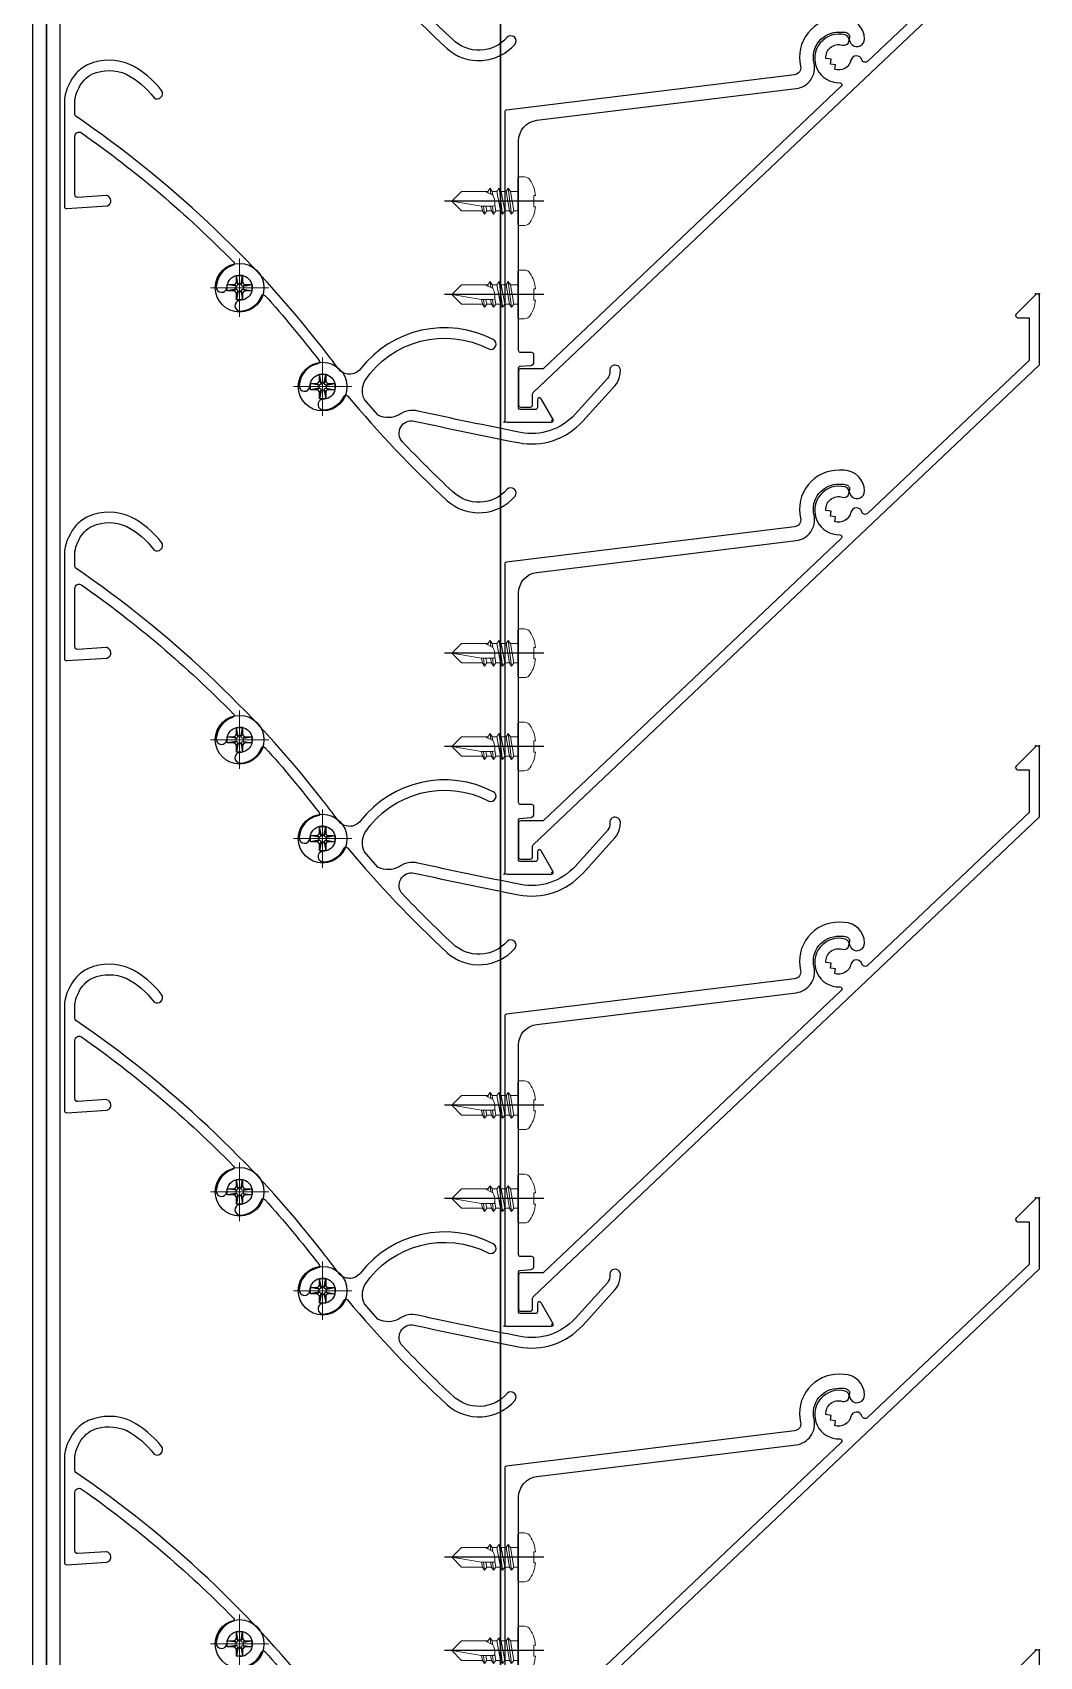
# Model space of a CAD drawing. Header units: millimetres. Extents: x 2519235 to 7246330, y 25937 to 201821.
# Drawn here: x 2752644.2 to 2752789, y 149549.7 to 149783.2 of the extents above; entities that cross this region are included whole.
import ezdxf

# ---------------------------------------------------------------- set-up
doc = ezdxf.new("R2010")
doc.units = ezdxf.units.MM
doc.set_wipeout_variables(frame=1)
doc.linetypes.add('CENTER', pattern=[50.800000000000004, 31.75, -6.35, 6.35, -6.35])
for name, color, linetype in [('010 - ASPG_ACCESSORIES_MAIN_COLOR_1', 7, 'Continuous'), ('010 - ASPG_EXTR_DEF_SUB', 7, 'Continuous'), ('010 - ASPG_EXTR_MAIN_COLOR_2', 7, 'Continuous'), ('010 - ASPG_FRAMING_MAIN_COLOR_2', 7, 'Continuous'), ('010 - ASPG_FRAMING_SUB_COLOR_2', 7, 'Continuous'), ('010 - ASPG_FRAMING_WIPEOUT_', 7, 'Continuous'), ('BOLT & SCREW', 7, 'Continuous'), ('Center Line', 7, 'CENTER')]:
    doc.layers.add(name, color=color, linetype=linetype)
doc.layers.add('12-GRID', color=7, linetype='CENTER', lineweight=13)
doc.layers.add('SCREW', color=7, linetype='Continuous', lineweight=5)

# ---------------------------------------------------------------- blocks, each defined once
blk = doc.blocks.new('PZG35-9D5')
at = {"layer": 'Center Line', "color": 7}
blk.add_line((1.4210854715202e-14, 3.733653355866409), (1.4210854715202e-14, -10.53404386090006), dxfattribs=at)
at = {"layer": 'SCREW', "color": 7}
for p, q in [((-1.399999999999963, 2.842170943040401e-14), (-1.399999999999963, -1.090192378864657)), ((1.399999999999991, 0), (1.399999999999991, -0.5901923788647139)), ((-1.850000000000009, -1.399999999999977), (1.850000000000037, -0.8999999999999773)), ((-1.850000000000009, -1.399999999999977), (-1.399999999999963, -1.090192378864685)), ((-1.850000000000009, -1.399999999999977), (-1.399999999999963, -1.709807621135297)), ((-1.850000000000009, -2.699999999999989), (1.850000000000037, -2.199999999999989)), ((-1.399999999999963, -1.090192378864685), (1.399999999999991, -0.5901923788646855)), ((-1.399999999999963, -1.709807621135297), (1.399999999999991, -1.209807621135297)), ((-1.399999999999963, -1.709807621135269), (-1.399999999999963, -2.390192378864697)), ((-1.399999999999963, -2.390192378864697), (1.399999999999991, -1.890192378864697)), ((1.850000000000037, -0.8999999999999773), (1.399999999999991, -0.5901923788646855)), ((1.850000000000037, -0.8999999999999773), (1.399999999999991, -1.209807621135297)), ((1.399999999999991, -1.209807621135269), (1.399999999999991, -1.890192378864725)), ((1.850000000000037, -2.199999999999989), (1.399999999999991, -1.890192378864697)), ((1.850000000000037, -2.199999999999989), (1.399999999999991, -2.509807621135309)), ((-1.850000000000009, -2.699999999999989), (-1.399999999999963, -2.390192378864697)), ((-1.850000000000009, -2.699999999999989), (-1.399999999999963, -3.009807621135309)), ((-1.850000000000009, -4), (-1.399999999999963, -3.690192378864708)), ((-1.850000000000009, -4), (-0.9911470940920566, -3.883938796498938)), ((-1.850000000000009, -4), (-1.399999999999963, -4.30980762113532)), ((-1.399999999999963, -3.009807621135309), (1.399999999999991, -2.509807621135309)), ((-1.399999999999963, -3.009807621135309), (-1.399999999999963, -3.690192378864708)), ((-1.399999999999963, -3.690192378864708), (-0.8446989986695002, -3.591031485769975)), ((-1.399999999999963, -4.30980762113532), (-1.184865735341859, -4.271390788160659)), ((-1.399999999999963, -4.309807621135349), (-1.399999999999963, -8.099999999999966)), ((0.5619885887190463, -3.339837273736322), (1.399999999999991, -3.190192378864708)), ((0.7141825614195483, -3.653488843051434), (1.850000000000037, -3.5)), ((0.7141825614195483, -3.932275020881832), (1.399999999999991, -3.80980762113532)), ((0.7141825614195483, -4.612659778611231), (1.399999999999991, -4.49019237886472)), ((1.399999999999991, -2.50980762113528), (1.399999999999991, -3.190192378864708)), ((1.850000000000037, -3.5), (1.399999999999991, -3.190192378864708)), ((1.850000000000037, -3.5), (1.399999999999991, -3.80980762113532)), ((1.399999999999991, -3.809807621135349), (1.399999999999991, -4.490192378864691)), ((1.850000000000037, -4.800000000000011), (1.399999999999991, -4.49019237886472)), ((0.7141825614195483, -4.953488843051389), (1.850000000000037, -4.800000000000011)), ((0.7141825614195483, -5.232275020881843), (1.399999999999991, -5.109807621135332)), ((1.850000000000037, -4.800000000000011), (1.399999999999991, -5.109807621135332)), ((1.399999999999991, -5.109807621135332), (1.399999999999991, -8.099999999999966)), ((1.4210854715202e-14, -9.5), (-1.399999999999963, -8.099999999999966)), ((1.4210854715202e-14, -9.5), (1.399999999999991, -8.099999999999966))]:
    blk.add_line(p, q, dxfattribs=at)
blk.add_lwpolyline([(1.4210854715202e-14, -9.5), (0.7141825614195483, -5.232275020881843), (0.7141825614195483, -3.600899293750615, 0.4176573264866609), (0.4106596181599826, -3.300919979679151, 0.1081021898226624), (-0.8446989986694433, -3.591031485769975), (-1.399999999999991, -4.701675652739141)], format="xyb", dxfattribs=at)
blk = doc.blocks.new('*U2951')
at = {"layer": 'SCREW', "color": 7}
blk.add_lwpolyline([(3.026373332565058, 1.780836269555209, 0.09905967801670053), (0.7999999999999687, 2.546427498927414), (0.7999999999999687, 2.274284095813357), (-0.800000000000054, 2.274284095813357), (-0.800000000000054, 2.546427498927414, 0.09905967801670058), (-3.026373332565143, 1.780836269555209, 0.2665876613401604), (-3.500000000000043, 0.9556546004010897), (-3.500000000000043, 0.1999999999999886, 0.4142135623730938), (-3.300000000000054, 0), (3.299999999999997, 0, 0.4142135623731049), (3.499999999999986, 0.1999999999999886), (3.499999999999957, 0.9556546004010897, 0.2665876613401604)], format="xyb", close=True, dxfattribs=at)
blk.add_blockref('PZG35-9D5', (-1.4210854715202e-14, 0), dxfattribs=at)
blk = doc.blocks.new('*U2950')
at = {"color": 7}
blk.add_point((0, 0), dxfattribs=at)
at = {"layer": '010 - ASPG_ACCESSORIES_MAIN_COLOR_1', "color": 7}
blk.add_lwpolyline([(-39.69999999902211, -0.5999999995172398, 0.4142135623731156), (-39.99999999883585, -0.8999999995638059), (-39.99999999883585, -7.366962144914214, 0.5773502691897371), (-39.65044321701862, -7.568778847059366), (-36.64260295056738, -5.832201459393036, 0.7673269879794871), (-36.78520590183325, -5.299999999645297), (-37.89999999874271, -5.299999999645297, -0.4142135623735732), (-38.19999999902211, -4.999999999656938), (-38.19999999902211, -2.799999999587089, -0.4142135623730951), (-37.99999999883585, -2.59999999951724), (-32.18326623388566, -2.59999999951724, -0.3888787318530097), (-31.98402729420923, -2.782568851142787), (-31.8474567013327, -4.343577870872468, 0.3888787318530089), (-31.34935935237445, -4.799999999528882), (-30.29999999911524, -4.799999999528882, 0.4142135623732408), (-29.99999999883585, -4.499999999540523), (-29.99999999883585, -2.899999999505599, -0.4142135623731785), (-29.69999999902211, -2.59999999951724), (0.4107479506637901, -2.59999999951724, -0.3789692262628873), (3.38851808081381, -5.235465979035143), (7.952927200356498, -42.5207682372482, 0.4465929586642906), (11.6177961837966, -45.07649022702281, -0.4898018444424612), (16.07846395508386, -48.68238816667036), (16.06490363762714, -49.36225294566866, -0.1824796859550777), (15.80227640201338, -50.01801436272836, -0.2679491924113072), (15.32539491611533, -50.16829426406803, 1.122114645179816), (15.09990952932276, -52.3421093734276, 0.4050039718497206), (18.0645059288945, -49.40213623346681), (18.07806624681689, -48.72227145435209, 0.4898054953707174), (11.15966573380865, -43.12966807454978, -0.4465970485362636), (9.938031048281118, -42.27776159492242), (4.866356541635469, -0.8481197821154633, 0.3641755342157969), (4.570876519894227, -0.5999999995172398)], format="xyb", close=True, dxfattribs=at)
at = {"layer": '010 - ASPG_EXTR_DEF_SUB', "color": 7}
for p in [(-39.99999999883585, -0.4999999995172402), (43.44495566345738, -76.89999999944341), (43.44495566345738, -77.49999999954052)]:
    blk.add_point(p, dxfattribs=at)
at = {"layer": '010 - ASPG_EXTR_MAIN_COLOR_2', "color": 7}
blk.add_lwpolyline([(11.37409105408005, -48.15170148877115), (11.47245816211216, -47.43577758665815), (12.17779493960552, -47.55667202338264), (12.29266474000178, -46.78670596401826, -0.5355375090189683), (14.1918134491425, -49.16870282323253, 0.9915718169393263), (15.66379558271728, -49.57599316951273, 1.157025413028558), (8.792231505503878, -48.77291728999153, -0.6885576205791355), (8.274611146422103, -48.98797988444021), (-17.14292736421339, -22.16859813180672), (-32.34153279638849, -6.131750148785431), (-32.34153279638849, -2.899999981694054, 0.4143115081626392), (-32.64163311407901, -2.59999999951724), (-37.54163311352022, -2.59999999951724, 0.4141156188887998), (-37.84153278893791, -2.899999981635847), (-37.84153278893791, -4.299999988411218, 0.4142135623731781), (-37.54153279098682, -4.599999986478724), (-35.98884801496752, -4.599999986478724, -0.205894629290155), (-35.77110154624097, -4.693635078269653), (33.22969053988345, -77.49999999954052), (43.14495566324331, -77.49999999954052, 0.6681786376628355), (43.35708769806661, -76.98786796536915), (40.5215537941549, -74.1523340573247, 0.6681786381757795), (40.00942175951786, -74.36446609156592), (40.00942175951786, -75.99999999802712), (33.87471885257401, -75.99999999802712), (11.86384030175395, -52.7751643466243, -0.5583539238224016), (12.08261241135187, -51.95244935475676, 0.7662751832817146), (12.03674733010121, -50.39291741001107, -0.4385828234445206), (10.70630855322815, -48.05207626283555)], format="xyb", close=True, dxfattribs=at)
at = {"layer": 'SCREW', "color": 7, "rotation": 180}
for p in [(-21.64901723782532, -2.499999999924694), (-8.237076249206439, -2.499999999924694)]:
    blk.add_blockref('*U2951', p, dxfattribs=at)
blk = doc.blocks.new('*U1454')
at = {"color": 7}
blk.add_wipeout([(1742.2999999996312, 4.000000002293291), (60.00000000297587, 3.9999999999995453), (60.00000000297587, 69.29999999999927), (1742.2999999996312, 69.30000000229302)], dxfattribs=at).dxf.layer = '010 - ASPG_FRAMING_WIPEOUT_'
at = {"layer": '010 - ASPG_FRAMING_MAIN_COLOR_2', "color": 7}
blk.add_lwpolyline([(1712.300000000795, 69.3000000022934), (90.00000000181171, 69.3), (90.00000000181171, 6), (1712.300000000795, 6.000000002293401)], close=True, dxfattribs=at)
at = {"layer": '010 - ASPG_FRAMING_SUB_COLOR_2', "color": 7}
for points in [[(1742.299999999631, 4.000000002293401), (60.00000000297587, 4), (60.00000000297587, 69.3), (1742.299999999631, 69.3000000022934)], [(60.00000000297587, 2.000000000715772), (60.00000000297587, 4), (1742.299999999631, 4.000000002293401), (1742.299999999631, 2.000000003009173)]]:
    blk.add_lwpolyline(points, close=True, dxfattribs=at)
at = {"color": 7, "xscale": -1, "rotation": 180}
for p in [(1270.000000001804, 69.3), (1335.000000001804, 69.3), (1400.000000001804, 69.3), (1465.000000001804, 69.3), (1530.000000001804, 69.3)]:
    blk.add_blockref('*U2950', p, dxfattribs=at)
blk = doc.blocks.new('*U2952')
at = {"layer": '12-GRID', "color": 7, "linetype": 'CENTER'}
for p, q in [((5.684341886080801e-14, -6.200000000000029), (5.684341886080801e-14, 2.200000000000029)), ((-4.199999999999973, -2), (4.200000000000085, -2))]:
    blk.add_line(p, q, dxfattribs=at)
at = {"layer": 'BOLT & SCREW', "color": 7}
for p, q in [((-0.553537628269381, -1.771128018217196), (-1.767499999999847, -1.558125000000442)), ((-0.553537628269381, -2.228871981782805), (-1.767500000000483, -2.441875000000354)), ((-0.4577439635652332, -1.771128018217196), (-0.8837500000000146, -1.558125000000442)), ((-0.4577439635652332, -2.228871981782805), (-0.8837500000000146, -2.441875000000354)), ((-0.2288719817826677, -1.446462371730204), (-0.4418749999998197, -0.2325000000002947)), ((-0.2288719817826677, -1.542256036434869), (-0.4418749999998197, -1.116250000000048)), ((0.2288719817822642, -1.446462371730562), (0.4418749999996946, -0.2324999999999764)), ((0.2288719817822642, -1.542256036434869), (0.4418749999996946, -1.116250000000048)), ((0.4577439635647103, -1.771128018217196), (0.8837499999994917, -1.558125000000442)), ((0.4577439635647103, -2.228871981782805), (0.8837500000001283, -2.441874999999877)), ((0.5535376282692559, -1.771128018217196), (1.767500000000001, -1.558125000000124)), ((0.5535376282692559, -2.228871981782805), (1.767500000000001, -2.441874999999877)), ((-0.2288719817826677, -2.457743963565131), (-0.4418749999998197, -2.883750000000271)), ((-0.2288719817821107, -2.553537628269438), (-0.4418749999998197, -3.767500000000023)), ((0.4418749999996946, -2.883750000000271), (0.2288719817829008, -2.457743963565131)), ((0.2288719817829008, -2.553537628269438), (0.4418749999999732, -3.767500000000023))]:
    blk.add_line(p, q, dxfattribs=at)
for points in [[(-1.767500000000006, -1.558125000000442), (-0.8837500000001342, -1.558125000000442, 0.4142135623730394), (-0.4418749999998197, -1.116250000000048), (-0.4418749999998197, -0.2325000000002947), (0.4418749999996946, -0.2324999999999764), (0.4418749999996946, -1.116250000000048, 0.4142135623731505), (0.8837500000000089, -1.558125000000442), (1.76750000000012, -1.558125000000124), (1.76750000000012, -2.441874999999877), (0.8837500000000089, -2.441874999999877, 0.414213562373095), (0.4418749999996946, -2.883750000000271), (0.4418749999999732, -3.767500000000023), (-0.4418749999998197, -3.767500000000023), (-0.4418749999998197, -2.883750000000271, 0.4142135623730397), (-0.8837500000001342, -2.441875000000354), (-1.767500000000483, -2.441875000000354)], [(0.2288719817829008, -2.457743963565131, -0.414213562373095), (0.4577439635645909, -2.228871981782805), (0.5535376282692559, -2.228871981782805), (0.5535376282692559, -1.771128018217196), (0.4577439635645909, -1.771128018217196, -0.4142135623730951), (0.228871981782105, -1.542256036434869), (0.228871981782105, -1.446462371730562), (-0.2288719817826677, -1.446462371730204), (-0.2288719817826677, -1.542256036434869, -0.4142135623730951), (-0.4577439635649944, -1.771128018217196), (-0.553537628269381, -1.771128018217196), (-0.553537628269381, -2.228871981782805), (-0.4577439635649944, -2.228871981782805, -0.4142135623730951), (-0.2288719817826677, -2.457743963565131), (-0.2288719817822698, -2.553537628269438), (0.2288719817829008, -2.553537628269438)]]:
    blk.add_lwpolyline(points, format="xyb", close=True, dxfattribs=at)
blk.add_circle((5.684341886080801e-14, -2), 3.5, dxfattribs=at)
blk = doc.blocks.new('*U2202')
at = {"layer": '010 - ASPG_EXTR_DEF_SUB', "color": 7}
for p in [(1235, -2.378754970777663e-10), (1300, -2.503952600818593e-10), (1365, -2.629150230859523e-10)]:
    blk.add_point(p, dxfattribs=at)
at = {"layer": '010 - ASPG_EXTR_MAIN_COLOR_2', "color": 7}
for points in [[(1185.736344682053, 44.76348824823091, 0.3008214087947553), (1187.889874737244, 41.7552902542013, -0.5604921351218277), (1187.983518406749, 41.25212405483055, -0.01942473842078824), (1178.623925091699, 33.46052617033294, -0.5525007933269362)], [(1180.561955856625, 33.06505110441523, 0.07704788012868193), (1213.74152756203, 68.43644483807313, -0.2476739044870795), (1213.989188615698, 68.56714037119693), (1215.984089381993, 68.56714037119693, -0.04413111325910057), (1216.472824816126, 68.50458020211246, -0.1258462906385483), (1218.963676901069, 67.206422381809, -0.09885145914925667), (1219.817340067122, 66.03380806517836, -0.2058282691334744), (1219.793666421436, 61.20460651099731, -0.1151163694662807), (1216.368324128445, 57.18072180555484, 0.822373071447778), (1217.455046290532, 56.10392398614951, 0.109184526549196), (1221.148600934073, 60.55948756868767, 0.2083234795678962), (1221.189426846337, 66.64026457485326, 0.1005277992320483), (1219.972309139092, 68.31671042159016, 0.1451157280627245), (1216.292309131008, 70.06714037125514), (1200.758774927817, 70.06714037125514, 0.4336592857269459), (1200.459426756948, 69.74737493490849), (1200.841377865057, 63.96271307481967, 0.0820690263538202), (1200.86365129333, 63.86745857011576, 0.7206537881255028), (1202.329086504877, 63.97254170018297, 0.07922428198988747), (1202.337783531286, 64.0666167050442), (1202.068773226347, 68.14078645612628, -0.4336592857264138), (1202.467904121149, 68.56714037119693), (1210.861192987766, 68.56714037125514, -0.6073848710044985), (1211.352110221051, 67.62217621302281, -0.04582868044492008), (1192.783822288737, 45.76076047344415, -0.5604921351226578), (1192.287505356129, 45.88571992109812, 0.3178599151680848), (1189.211911419872, 48.23749049503405, 0.9532878111822051), (1189.082072678953, 46.71593409544604, -2.423003988231831), (1187.258069522213, 44.89173717523974, 0.9523147976297285)], [(1433.562908510212, 29.38496566227801, 0.03067395406819984), (1418.463012880646, 15.05729964528396, 0.4171002255848137), (1419.114368729759, 5.272964204909982, 0.9355530918984264), (1420.096664154902, 6.406584819445158, -0.4344100119147308), (1419.803354519885, 14.29476617458673, -0.01499848524836865), (1426.920564806089, 21.4545541916315, -0.7383485292466446)]]:
    blk.add_lwpolyline(points, format="xyb", dxfattribs=at)
for points in [[(1265.758774927817, 70.06714037124262, 0.4336592857269459), (1265.459426756948, 69.74737493489597), (1265.841377865057, 63.96271307480716, 0.0820690263538202), (1265.86365129333, 63.86745857010324, 0.7206537881255028), (1267.329086504877, 63.97254170017045, 0.07922428198988747), (1267.337783531286, 64.06661670503168), (1267.068773226347, 68.14078645611376, -0.4336592857264138), (1267.467904121149, 68.56714037118441), (1275.861192987766, 68.56714037124262, -0.6073848710044985), (1276.352110221051, 67.62217621301029, -0.04582868044492008), (1257.783822288737, 45.76076047343163, -0.5604921351226578), (1257.287505356129, 45.8857199210856, 0.3178599151680848), (1254.211911419872, 48.23749049502153, 0.9532878111822051), (1254.082072678953, 46.71593409543352, -2.423003988231831), (1252.258069522213, 44.89173717522722, 0.9523147976297285), (1250.736344682053, 44.76348824821839, 0.3008214087947553), (1252.889874737244, 41.75529025418878, -0.5604921351218277), (1252.983518406749, 41.25212405481803, -0.01942473842078824), (1243.623925091699, 33.46052617032042, -0.5525007933269362), (1243.147498584818, 33.63667257962011, 0.3444609008774969), (1239.989498805255, 36.29767865972322, 0.9520149233436535), (1239.86157765612, 34.7759340954312, -2.42318646531747), (1238.037574998569, 32.95193143753063, 0.9520149233867892), (1236.515830433927, 32.82401028868703, 0.2853998218446234), (1238.493024077732, 29.88851448252758, -0.5533776808031501), (1238.562908510212, 29.38496566231557, 0.03067395406819984), (1223.463012880646, 15.05729964532152, 0.4171002255848137), (1224.114368729759, 5.272964204947542, 0.9355530918984264), (1225.096664154902, 6.406584819482717, -0.4344100119147308), (1224.803354519885, 14.29476617462429, -0.01499848524836865), (1231.920564806089, 21.45455419166906, -0.7383485292466446), (1234.917139344383, 19.76412730290981, 0.004917316774645771), (1231.806699985173, 4.803864106181621, 0.2636109069979271), (1234.880209933501, -4.460317215247002), (1239.995733695105, -9.08423626510698, 0.1258843890439943), (1241.267761250492, -9.753782964433, 0.04427494949630078), (1242.089544059709, -9.866966023231313, 1.107654826573523), (1242.125459210947, -8.331805701780056, -0.2155958426847688), (1241.023226659279, -7.991025417116859), (1235.886052070651, -3.34753619647158, -0.2636109069978752), (1233.278225447517, 4.512981288362838, -0.004854851929905817), (1236.34138361644, 19.25507699977102, 0.2339601468136614), (1235.815442486666, 21.95487343798818, -0.2408104543272742), (1235.710313410033, 24.90310810663, -0.1041570884704408), (1235.784604869317, 25.00194829795005), (1237.99301963998, 26.93374890839409, -0.2290212912668875), (1240.700679264031, 26.88725557003131, -0.3817208427142056), (1245.273619593587, 9.0690984173511, 0.9773819303748196), (1246.620311295614, 8.407760736178219, 0.3611050424324235), (1242.408162182663, 27.50327562534444, -0.4961260631527202), (1242.442922529299, 30.6881254172135, 0.003188108562510474), (1244.055809630081, 31.90200527396014, -0.00282652430436861), (1245.561955856625, 33.06505110440271, 0.07704788012868193), (1278.74152756203, 68.43644483806061, -0.2476739044870795), (1278.989188615698, 68.56714037118441), (1280.984089381993, 68.56714037118441, -0.04413111325910057), (1281.472824816126, 68.50458020209994, -0.1258462906385483), (1283.963676901069, 67.20642238179649, -0.09885145914925667), (1284.817340067122, 66.03380806516584, -0.2058282691334744), (1284.793666421436, 61.20460651098479, -0.1151163694662807), (1281.368324128445, 57.18072180554232, 0.822373071447778), (1282.455046290532, 56.10392398613699, 0.109184526549196), (1286.148600934073, 60.55948756867515, 0.2083234795678962), (1286.189426846337, 66.64026457484074, 0.1005277992320483), (1284.972309139092, 68.31671042157764, 0.1451157280627245), (1281.292309131008, 70.06714037124262)], [(1330.758774927817, 70.0671403712301, 0.4336592857269459), (1330.459426756948, 69.74737493488345), (1330.841377865057, 63.96271307479464, 0.0820690263538202), (1330.86365129333, 63.86745857009072, 0.7206537881255028), (1332.329086504877, 63.97254170015793, 0.07922428198988747), (1332.337783531286, 64.06661670501916), (1332.068773226347, 68.14078645610124, -0.4336592857264138), (1332.467904121149, 68.56714037117189), (1340.861192987766, 68.5671403712301, -0.6073848710044985), (1341.352110221051, 67.62217621299777, -0.04582868044492008), (1322.783822288737, 45.76076047341911, -0.5604921351226578), (1322.287505356129, 45.88571992107308, 0.3178599151680848), (1319.211911419872, 48.23749049500901, 0.9532878111822051), (1319.082072678953, 46.71593409542101, -2.423003988231831), (1317.258069522213, 44.8917371752147, 0.9523147976297285), (1315.736344682053, 44.76348824820587, 0.3008214087947553), (1317.889874737244, 41.75529025417626, -0.5604921351218277), (1317.983518406749, 41.25212405480551, -0.01942473842078824), (1308.623925091699, 33.4605261703079, -0.5525007933269362), (1308.147498584818, 33.63667257960759, 0.3444609008774969), (1304.989498805255, 36.2976786597107, 0.9520149233436535), (1304.86157765612, 34.77593409541868, -2.42318646531747), (1303.037574998569, 32.95193143751811, 0.9520149233867892), (1301.515830433927, 32.82401028867451, 0.2853998218446234), (1303.493024077732, 29.88851448251506, -0.5533776808031501), (1303.562908510212, 29.38496566230305, 0.03067395406819984), (1288.463012880646, 15.057299645309, 0.4171002255848137), (1289.114368729759, 5.272964204935022, 0.9355530918984264), (1290.096664154902, 6.406584819470197, -0.4344100119147308), (1289.803354519885, 14.29476617461177, -0.01499848524836865), (1296.920564806089, 21.45455419165654, -0.7383485292466446), (1299.917139344383, 19.76412730289729, 0.004917316774645771), (1296.806699985173, 4.803864106169101, 0.2636109069979271), (1299.880209933501, -4.460317215259522), (1304.995733695105, -9.0842362651195, 0.1258843890439943), (1306.267761250492, -9.75378296444552, 0.04427494949630078), (1307.089544059709, -9.866966023243833, 1.107654826573523), (1307.125459210947, -8.331805701792575, -0.2155958426847688), (1306.023226659279, -7.991025417129379), (1300.886052070651, -3.3475361964841, -0.2636109069978752), (1298.278225447517, 4.512981288350318, -0.004854851929905817), (1301.34138361644, 19.2550769997585, 0.2339601468136614), (1300.815442486666, 21.95487343797566, -0.2408104543272742), (1300.710313410033, 24.90310810661748, -0.1041570884704408), (1300.784604869317, 25.00194829793753), (1302.99301963998, 26.93374890838157, -0.2290212912668875), (1305.700679264031, 26.88725557001879, -0.3817208427142056), (1310.273619593587, 9.06909841733858, 0.9773819303748196), (1311.620311295614, 8.407760736165699, 0.3611050424324235), (1307.408162182663, 27.50327562533192, -0.4961260631527202), (1307.442922529299, 30.68812541720098, 0.003188108562510474), (1309.055809630081, 31.90200527394762, -0.00282652430436861), (1310.561955856625, 33.06505110439019, 0.07704788012868193), (1343.74152756203, 68.43644483804809, -0.2476739044870795), (1343.989188615698, 68.56714037117189), (1345.984089381993, 68.56714037117189, -0.04413111325910057), (1346.472824816126, 68.50458020208742, -0.1258462906385483), (1348.963676901069, 67.20642238178397, -0.09885145914925667), (1349.817340067122, 66.03380806515332, -0.2058282691334744), (1349.793666421436, 61.20460651097227, -0.1151163694662807), (1346.368324128445, 57.1807218055298, 0.822373071447778), (1347.455046290532, 56.10392398612447, 0.109184526549196), (1351.148600934073, 60.55948756866263, 0.2083234795678962), (1351.189426846337, 66.64026457482822, 0.1005277992320483), (1349.972309139092, 68.31671042156512, 0.1451157280627245), (1346.292309131008, 70.0671403712301)], [(1395.758774927817, 70.06714037121758, 0.4336592857269459), (1395.459426756948, 69.74737493487093), (1395.841377865057, 63.96271307478212, 0.0820690263538202), (1395.86365129333, 63.8674585700782, 0.7206537881255028), (1397.329086504877, 63.97254170014541, 0.07922428198988747), (1397.337783531286, 64.06661670500664), (1397.068773226347, 68.14078645608872, -0.4336592857264138), (1397.467904121149, 68.56714037115937), (1405.861192987766, 68.56714037121758, -0.6073848710044985), (1406.352110221051, 67.62217621298525, -0.04582868044492008), (1387.783822288737, 45.76076047340659, -0.5604921351226578), (1387.287505356129, 45.88571992106056, 0.3178599151680848), (1384.211911419872, 48.23749049499649, 0.9532878111822051), (1384.082072678953, 46.71593409540849, -2.423003988231831), (1382.258069522213, 44.89173717520218, 0.9523147976297285), (1380.736344682053, 44.76348824819335, 0.3008214087947553), (1382.889874737244, 41.75529025416374, -0.5604921351218277), (1382.983518406749, 41.25212405479299, -0.01942473842078824), (1373.623925091699, 33.46052617029538, -0.5525007933269362), (1373.147498584818, 33.63667257959507, 0.3444609008774969), (1369.989498805255, 36.29767865969818, 0.9520149233436535), (1369.86157765612, 34.77593409540616, -2.42318646531747), (1368.037574998569, 32.95193143750559, 0.9520149233867892), (1366.515830433927, 32.824010288662, 0.2853998218446234), (1368.493024077732, 29.88851448250254, -0.5533776808031501), (1368.562908510212, 29.38496566229053, 0.03067395406819984), (1353.463012880646, 15.05729964529648, 0.4171002255848137), (1354.114368729759, 5.272964204922502, 0.9355530918984264), (1355.096664154902, 6.406584819457677, -0.4344100119147308), (1354.803354519885, 14.29476617459925, -0.01499848524836865), (1361.920564806089, 21.45455419164402, -0.7383485292466446), (1364.917139344383, 19.76412730288477, 0.004917316774645771), (1361.806699985173, 4.803864106156581, 0.2636109069979271), (1364.880209933501, -4.460317215272042), (1369.995733695105, -9.08423626513202, 0.1258843890439943), (1371.267761250492, -9.75378296445804, 0.04427494949630078), (1372.089544059709, -9.866966023256353, 1.107654826573523), (1372.125459210947, -8.331805701805095, -0.2155958426847688), (1371.023226659279, -7.991025417141898), (1365.886052070651, -3.34753619649662, -0.2636109069978752), (1363.278225447517, 4.512981288337798, -0.004854851929905817), (1366.34138361644, 19.25507699974598, 0.2339601468136614), (1365.815442486666, 21.95487343796314, -0.2408104543272742), (1365.710313410033, 24.90310810660496, -0.1041570884704408), (1365.784604869317, 25.00194829792501), (1367.99301963998, 26.93374890836905, -0.2290212912668875), (1370.700679264031, 26.88725557000627, -0.3817208427142056), (1375.273619593587, 9.06909841732606, 0.9773819303748196), (1376.620311295614, 8.407760736153179, 0.3611050424324235), (1372.408162182663, 27.5032756253194, -0.4961260631527202), (1372.442922529299, 30.68812541718846, 0.003188108562510474), (1374.055809630081, 31.9020052739351, -0.00282652430436861), (1375.561955856625, 33.06505110437767, 0.07704788012868193), (1408.74152756203, 68.43644483803557, -0.2476739044870795), (1408.989188615698, 68.56714037115937), (1410.984089381993, 68.56714037115937, -0.04413111325910057), (1411.472824816126, 68.5045802020749, -0.1258462906385483), (1413.963676901069, 67.20642238177145, -0.09885145914925667), (1414.817340067122, 66.0338080651408, -0.2058282691334744), (1414.793666421436, 61.20460651095975, -0.1151163694662807), (1411.368324128445, 57.18072180551728, 0.822373071447778), (1412.455046290532, 56.10392398611195, 0.109184526549196), (1416.148600934073, 60.55948756865011, 0.2083234795678962), (1416.189426846337, 66.6402645748157, 0.1005277992320483), (1414.972309139092, 68.3167104215526, 0.1451157280627245), (1411.292309131008, 70.06714037121758)]]:
    blk.add_lwpolyline(points, format="xyb", close=True, dxfattribs=at)
at = {"color": 7, "rotation": 179.999999999989}
for p in [(1189.086863745004, 42.88714037120391), (1254.086863745004, 42.88714037119139), (1319.086863745004, 42.88714037117887), (1384.086863745004, 42.88714037116635), (1239.866368722636, 30.94714037118906), (1304.866368722636, 30.94714037117654), (1369.866368722636, 30.94714037116402)]:
    blk.add_blockref('*U2952', p, dxfattribs=at)
blk = doc.blocks.new('W-1-PP17-ENT1_REV02_20260416-153151_PP17_ENT1_ASPG_MAIN_UPPL')
at = {"color": 7, "xscale": -1, "rotation": 270}
blk.add_blockref('*U1454', (18098, -1624.999999999069), dxfattribs=at)
at = {"color": 7, "rotation": 90}
blk.add_blockref('*U2202', (18174.6669621449, -1499.766962141526), dxfattribs=at)

msp = doc.modelspace()

# ---------------------------------------------------------------- block references
at = {"color": 7}
msp.add_blockref('W-1-PP17-ENT1_REV02_20260416-153151_PP17_ENT1_ASPG_MAIN_UPPL', (2734544.160699638, 149862.19399822), dxfattribs=at)

doc.saveas('drawing.dxf')
